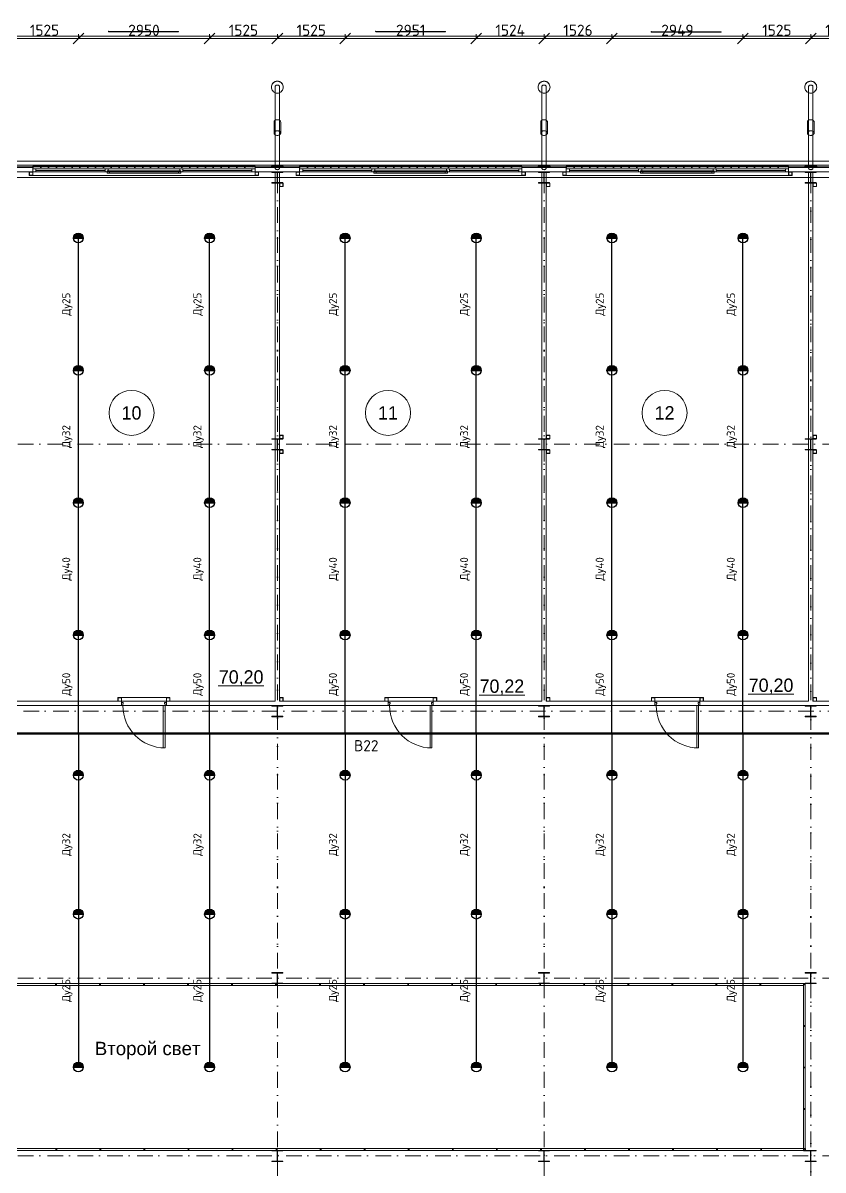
# Model space of a CAD drawing. Header units: millimetres. Extents: x 0 to 2118900, y -20000 to 84100.
# Drawn here: x 878277 to 896277, y 41684 to 67474 of the extents above; entities that cross this region are included whole.
import ezdxf
from ezdxf.enums import TextEntityAlignment as Align

# ---------------------------------------------------------------- set-up
doc = ezdxf.new("R2010")
doc.units = ezdxf.units.MM
for name, pattern in [('Dot & Dashed', [670.277762, 352.777767, -176.388884, 0, -141.111112]), ('Крупный пунктир', [634.99999, 0, -634.99999]), ('Пунктирная', [176.388884, 0, -176.388884])]:
    doc.linetypes.add(name, pattern=pattern)
for name, color, linetype, lineweight in [('АР_подоснова', 8, 'Continuous', 13), ('ПТ_В22', 6, 'Continuous', 50), ('ПТ_В22_расп', 6, 'Continuous', 30), ('ПТ_оросители', 7, 'Continuous', 25), ('ПТ_размеры', 7, 'Continuous', 13), ('ПТ_текст', 7, 'Continuous', 18)]:
    doc.layers.add(name, color=color, linetype=linetype, lineweight=lineweight)
doc.styles.add('АР_текст_1', font='arial.ttf')
doc.styles.add('ПТ', font='isocpeur.ttf')
doc.dimstyles.new('ПТ100', dxfattribs={"dimscale": 100, "dimtxt": 2.5, "dimasz": 1.2, "dimexe": 1, "dimexo": 0, "dimgap": 0.6, "dimtad": 1, "dimdec": 0, "dimtxsty": 'ПТ', "dimtsz": 1.2, "dimcen": 2.5, "dimclrd": 7, "dimclre": 7, "dimclrt": 7, "dimazin": 3, "dimtfac": 1, "dimtmove": 0, "dimatfit": 3, "dimlwd": 13, "dimlwe": 13, "dimarcsym": 0})

# ---------------------------------------------------------------- blocks, each defined once
blk = doc.blocks.new('Перекрытие_1101', base_point=(98125, 40125))
at = {"color": 0, "linetype": 'Continuous', "lineweight": -2, "flags": 128}
for points in [[(98125, 40125), (51875, 40125), (51875, 29425), (46123, 29425), (46123, 40125), (-125, 40125), (-125, -125), (46125, -125), (46125, 10575), (51875, 10575), (51875, -125), (98125, -125)], [(58125, 18125), (87875, 18125), (87875, 21875), (58125, 21875)]]:
    blk.add_lwpolyline(points, close=True, dxfattribs=at)
blk = doc.blocks.new('Стена_1111', base_point=(76000, 28125))
at = {"color": 0, "linetype": 'Continuous', "lineweight": -2}
for p, q in [((75955, 28115), (76050, 28115)), ((76050, 28115), (76050, 28125))]:
    blk.add_line(p, q, dxfattribs=at)
at = {"color": 0, "linetype": 'Continuous', "lineweight": -2, "flags": 128}
for points in [[(76050, 33875), (75950, 33875)], [(75950, 33875), (75950, 28225)], [(76050, 28225), (76050, 33875)], [(75950, 28125), (76050, 28125)]]:
    blk.add_lwpolyline(points, dxfattribs=at)
blk = doc.blocks.new('Стена_1210', base_point=(82000, 28125))
at = {"color": 0, "linetype": 'Continuous', "lineweight": -2}
for p, q in [((81955, 28115), (82050, 28115)), ((82050, 28115), (82050, 28125))]:
    blk.add_line(p, q, dxfattribs=at)
at = {"color": 0, "linetype": 'Continuous', "lineweight": -2, "flags": 128}
for points in [[(82050, 33875), (81950, 33875)], [(81950, 33875), (81950, 28225)], [(82050, 28225), (82050, 33875)], [(81950, 28125), (82050, 28125)]]:
    blk.add_lwpolyline(points, dxfattribs=at)
blk = doc.blocks.new('Стена_1310', base_point=(88000, 28125))
at = {"color": 0, "linetype": 'Continuous', "lineweight": -2}
for p, q in [((87955, 28115), (88050, 28115)), ((88050, 28115), (88050, 28125))]:
    blk.add_line(p, q, dxfattribs=at)
at = {"color": 0, "linetype": 'Continuous', "lineweight": -2, "flags": 128}
for points in [[(88050, 33875), (87950, 33875)], [(87950, 33875), (87950, 28225)], [(88050, 28225), (88050, 33875)], [(87950, 28125), (88050, 28125)]]:
    blk.add_lwpolyline(points, dxfattribs=at)
blk = doc.blocks.new('Стена_430', base_point=(76000, 34125))
at = {"color": 0, "linetype": 'Continuous', "lineweight": -2, "flags": 128}
for points in [[(76050, 39875), (75950, 39875)], [(75950, 39875), (75950, 34125)], [(76050, 34125), (76050, 39875)], [(75950, 34125), (76050, 34125)]]:
    blk.add_lwpolyline(points, dxfattribs=at)
blk = doc.blocks.new('Стена_440', base_point=(82000, 34125))
at = {"color": 0, "linetype": 'Continuous', "lineweight": -2, "flags": 128}
for points in [[(82050, 39875), (81950, 39875)], [(81950, 39875), (81950, 34125)], [(82050, 34125), (82050, 39875)], [(81950, 34125), (82050, 34125)]]:
    blk.add_lwpolyline(points, dxfattribs=at)
blk = doc.blocks.new('Стена_480', base_point=(88000, 34125))
at = {"color": 0, "linetype": 'Continuous', "lineweight": -2, "flags": 128}
for points in [[(88050, 39875), (87950, 39875)], [(87950, 39875), (87950, 34125)], [(88050, 34125), (88050, 39875)], [(87950, 34125), (88050, 34125)]]:
    blk.add_lwpolyline(points, dxfattribs=at)
blk = doc.blocks.new('Лист Профилированный 27')
at = {"color": 0, "linetype": 'Continuous', "lineweight": -2, "flags": 128}
blk.add_lwpolyline([(0, 200), (0, 0), (90395, 0), (90395, 200), (90395, 2610), (90395, 2809), (0, 2809), (0, 2610)], close=True, dxfattribs=at)
blk = doc.blocks.new('Конструктор Кровли 27')
at = {"color": 0, "linetype": 'Continuous', "lineweight": -2, "flags": 128}
for points in [[(0, 46123), (0, 0), (40000, 0), (40000, 46125), (29425, 46125), (29425, 51875), (40000, 51875), (40000, 98000), (0, 98000), (0, 51875), (10575, 51875), (10575, 46123)], [(18125, 87875), (21875, 87875), (21875, 58125), (18125, 58125)]]:
    blk.add_lwpolyline(points, close=True, dxfattribs=at)
blk = doc.blocks.new('Колонна SHS ГК 271')
at = {"color": 0, "linetype": 'Continuous', "lineweight": -2}
for p, q in [((40, 40), (-40, 40)), ((-40, 40), (-40, -40)), ((-36.4, -36.4), (-36.4, 36.4)), ((-36.4, 36.4), (36.4, 36.4)), ((36.4, 36.4), (36.4, -36.4)), ((40, -40), (40, 40)), ((-40, -40), (40, -40)), ((36.4, -36.4), (-36.4, -36.4))]:
    blk.add_line(p, q, dxfattribs=at)
blk = doc.blocks.new('Труба Квадратного Сечения ГК SHS 270')
at = {"color": 0, "linetype": 'Continuous', "lineweight": -2}
for p, q in [((505, 40), (0, 40)), ((0, 40), (0, 0)), ((0, 0), (0, -40)), ((1010, 40), (505, 40)), ((1010, 0), (1010, 40)), ((1010, -40), (1010, 0)), ((0, -40), (505, -40)), ((505, -40), (1010, -40))]:
    blk.add_line(p, q, dxfattribs=at)
blk = doc.blocks.new('Труба Квадратного Сечения ГК SHS 27_30')
at = {"color": 0, "linetype": 'Continuous', "lineweight": -2}
for p, q in [((2500, 40), (0, 40)), ((0, 40), (0, 0)), ((0, 0), (0, -40)), ((5000, 40), (2500, 40)), ((5000, 0), (5000, 40)), ((5000, -40), (5000, 0)), ((0, -40), (2500, -40)), ((2500, -40), (5000, -40))]:
    blk.add_line(p, q, dxfattribs=at)
blk = doc.blocks.new('Стена_550', base_point=(3803, 40236))
at = {"color": 0, "linetype": 'Continuous', "lineweight": -2}
blk.add_line((3803, 40237), (94198, 40237), dxfattribs=at)
at = {"color": 0, "linetype": 'Continuous', "lineweight": -2, "flags": 128}
for points in [[(94198, 40276), (3803, 40276)], [(3803, 40236), (94198, 40236)]]:
    blk.add_lwpolyline(points, dxfattribs=at)
blk = doc.blocks.new('Кладовая_10_10', base_point=(73018, 34869))
at = {"color": 0, "linetype": 'Continuous', "lineweight": -2}
blk.add_line((74671, 28571), (75700, 28571), dxfattribs=at)
for start, end in [(0, 180), (180, 0)]:
    blk.add_arc((72720, 34708), 506, start, end, dxfattribs=at)
at = {"color": 0, "lineweight": -2, "style": 'АР_текст_1'}
for tag, p in [('ROOM_NUMBER', (72720, 34706)), ('ROOM_AREA', (75186, 28770))]:
    blk.add_attdef(tag, text='', height=300, dxfattribs=at).set_placement(p, align=Align.MIDDLE_CENTER)
blk = doc.blocks.new('Кладовая_11_11', base_point=(78917, 34896))
at = {"color": 0, "linetype": 'Continuous', "lineweight": -2}
blk.add_line((80537, 28364), (81566, 28364), dxfattribs=at)
for start, end in [(0, 180), (180, 0)]:
    blk.add_arc((78490, 34708), 506, start, end, dxfattribs=at)
at = {"color": 0, "lineweight": -2, "style": 'АР_текст_1'}
for tag, p in [('ROOM_NUMBER', (78490, 34708)), ('ROOM_AREA', (81052, 28563))]:
    blk.add_attdef(tag, text='', height=300, dxfattribs=at).set_placement(p, align=Align.MIDDLE_CENTER)
blk = doc.blocks.new('Кладовая_12_12', base_point=(85007, 34843))
at = {"color": 0, "linetype": 'Continuous', "lineweight": -2}
blk.add_line((86592, 28385), (87622, 28385), dxfattribs=at)
for start, end in [(0, 180), (180, 0)]:
    blk.add_arc((84712, 34708), 506, start, end, dxfattribs=at)
at = {"color": 0, "lineweight": -2, "style": 'АР_текст_1'}
for tag, p in [('ROOM_NUMBER', (84712, 34708)), ('ROOM_AREA', (87107, 28584))]:
    blk.add_attdef(tag, text='', height=300, dxfattribs=at).set_placement(p, align=Align.MIDDLE_CENTER)
blk = doc.blocks.new('Однопольная Дверь 270')
at = {"color": 0, "linetype": 'Continuous', "lineweight": -2}
for p, q in [((435, 0), (435, 950)), ((435, 950), (475, 950)), ((475, 950), (475, 0)), ((-475, 0), (-505, 0)), ((-505, 0), (-505, -70)), ((-505, 0), (-505, -70)), ((-505, 0), (-505, -70)), ((-475, -40), (-475, 0)), ((475, 0), (435, 0)), ((505, 0), (475, 0)), ((475, 0), (475, -40)), ((505, -70), (505, 0)), ((505, 0), (505, -70)), ((505, 0), (505, -70)), ((-505, -70), (-465, -70)), ((-505, -70), (-505, -100)), ((-465, -40), (-475, -40)), ((-465, -70), (-465, -40)), ((475, -40), (465, -40)), ((465, -40), (465, -70)), ((465, -70), (505, -70)), ((505, -70), (505, -100))]:
    blk.add_line(p, q, dxfattribs=at)
blk.add_arc((475, 0), 950, 90, 180, dxfattribs=at)
blk = doc.blocks.new('Стена_870', base_point=(51875, 28225))
at = {"color": 0, "linetype": 'Continuous', "lineweight": -2}
for p, q in [((72495, 28195), (72495, 28225)), ((72495, 28125), (72495, 28195)), ((73505, 28195), (73505, 28225)), ((73505, 28125), (73505, 28195)), ((78495, 28195), (78495, 28225)), ((78495, 28125), (78495, 28195)), ((79505, 28195), (79505, 28225)), ((79505, 28125), (79505, 28195)), ((84495, 28195), (84495, 28225)), ((84495, 28125), (84495, 28195)), ((85505, 28195), (85505, 28225)), ((85505, 28125), (85505, 28195))]:
    blk.add_line(p, q, dxfattribs=at)
at = {"color": 0, "linetype": 'Continuous', "lineweight": -2, "flags": 128}
for points in [[(72495, 28225), (70050, 28225)], [(70050, 28125), (72495, 28125)], [(75950, 28225), (73505, 28225)], [(73505, 28125), (75950, 28125)], [(78495, 28225), (76050, 28225)], [(76050, 28125), (78495, 28125)], [(81950, 28225), (79505, 28225)], [(79505, 28125), (81950, 28125)], [(84495, 28225), (82050, 28225)], [(82050, 28125), (84495, 28125)], [(87950, 28225), (85505, 28225)], [(85505, 28125), (87950, 28125)], [(90495, 28225), (88050, 28225)], [(88050, 28125), (90495, 28125)]]:
    blk.add_lwpolyline(points, dxfattribs=at)
at = {"color": 0, "linetype": 'Continuous', "lineweight": -2, "xscale": -1, "zscale": 1000, "rotation": 180}
for p in [(73000, 28125), (79000, 28125), (85000, 28125)]:
    blk.add_blockref('Однопольная Дверь 270', p, dxfattribs=at)
blk = doc.blocks.new('Ограждение_18')
at = {"color": 0, "linetype": 'Continuous', "lineweight": -2}
for p, q in [((87875, 21875), (58125, 21875)), ((87875, 21875), (58125, 21875)), ((58125, 21875), (58125, 18125)), ((58125, 21875), (58125, 18125)), ((87875, 21875), (58125, 21875)), ((58125, 21875), (58125, 18125)), ((87875, 21875), (58125, 21875)), ((87875, 21875), (58125, 21875)), ((58125, 21875), (58125, 18125)), ((58125, 21875), (58125, 18125)), ((58165, 21835), (87835, 21835)), ((58165, 21835), (87835, 21835)), ((58165, 18165), (58165, 21835)), ((58165, 18165), (58165, 21835)), ((58165, 21835), (87835, 21835)), ((58165, 18165), (58165, 21835)), ((58165, 21835), (87835, 21835)), ((58165, 21835), (87835, 21835)), ((58165, 18165), (58165, 21835)), ((58165, 18165), (58165, 21835)), ((87835, 21835), (87835, 18125)), ((87835, 21835), (87835, 18125)), ((87835, 21835), (87835, 18125)), ((87835, 21835), (87835, 18125)), ((87835, 21835), (87835, 18125)), ((87875, 18125), (87875, 21875)), ((87875, 18125), (87875, 21875)), ((87875, 18125), (87875, 21875)), ((87875, 18125), (87875, 21875)), ((87875, 18125), (87875, 21875)), ((58125, 18125), (87875, 18125)), ((58125, 18125), (87875, 18125)), ((58125, 18125), (87875, 18125)), ((58125, 18125), (87875, 18125)), ((58125, 18125), (87875, 18125)), ((87875, 18165), (58165, 18165)), ((87875, 18165), (58165, 18165)), ((87875, 18165), (58165, 18165)), ((87875, 18165), (58165, 18165)), ((87875, 18165), (58165, 18165)), ((87835, 18125), (87875, 18125)), ((87835, 18125), (87875, 18125)), ((87835, 18125), (87875, 18125)), ((87835, 18125), (87875, 18125)), ((87835, 18125), (87875, 18125)), ((87875, 18125), (87875, 18165)), ((87875, 18125), (87875, 18165)), ((87875, 18125), (87875, 18165)), ((87875, 18125), (87875, 18165)), ((87875, 18125), (87875, 18165))]:
    blk.add_line(p, q, dxfattribs=at)
at = {"color": 0, "linetype": 'Continuous', "lineweight": -2, "flags": 128}
for points in [[(58145, 21875), (58143, 21875), (58142, 21874), (58140, 21872), (58139, 21870), (58137, 21868), (58136, 21865), (58136, 21862), (58135, 21858), (58135, 21855), (58135, 21852), (58136, 21848), (58136, 21845), (58137, 21842), (58139, 21840), (58140, 21838), (58142, 21836), (58143, 21835), (58145, 21835), (58147, 21835), (58148, 21836), (58150, 21838), (58151, 21840), (58153, 21842), (58154, 21845), (58154, 21848), (58155, 21852), (58155, 21855), (58155, 21858), (58154, 21862), (58154, 21865), (58153, 21868), (58151, 21870), (58150, 21872), (58148, 21874), (58147, 21875)], [(59145, 21835), (59145, 21875), (59125, 21875), (59125, 21835)], [(60136, 21835), (60136, 21875), (60116, 21875), (60116, 21835)], [(61126, 21835), (61126, 21875), (61106, 21875), (61106, 21835)], [(62116, 21835), (62116, 21875), (62096, 21875), (62096, 21835)], [(63107, 21835), (63107, 21875), (63087, 21875), (63087, 21835)], [(64097, 21835), (64097, 21875), (64077, 21875), (64077, 21835)], [(65087, 21835), (65087, 21875), (65067, 21875), (65067, 21835)], [(66078, 21835), (66078, 21875), (66058, 21875), (66058, 21835)], [(67068, 21835), (67068, 21875), (67048, 21875), (67048, 21835)], [(68058, 21835), (68058, 21875), (68038, 21875), (68038, 21835)], [(69049, 21835), (69049, 21875), (69029, 21875), (69029, 21835)], [(70039, 21835), (70039, 21875), (70019, 21875), (70019, 21835)], [(71029, 21835), (71029, 21875), (71009, 21875), (71009, 21835)], [(72020, 21835), (72020, 21875), (72000, 21875), (72000, 21835)], [(73010, 21835), (73010, 21875), (72990, 21875), (72990, 21835)], [(74000, 21835), (74000, 21875), (73980, 21875), (73980, 21835)], [(74991, 21835), (74991, 21875), (74971, 21875), (74971, 21835)], [(75981, 21835), (75981, 21875), (75961, 21875), (75961, 21835)], [(76971, 21835), (76971, 21875), (76951, 21875), (76951, 21835)], [(77962, 21835), (77962, 21875), (77942, 21875), (77942, 21835)], [(78952, 21835), (78952, 21875), (78932, 21875), (78932, 21835)], [(79942, 21835), (79942, 21875), (79922, 21875), (79922, 21835)], [(80933, 21835), (80933, 21875), (80913, 21875), (80913, 21835)], [(81923, 21835), (81923, 21875), (81903, 21875), (81903, 21835)], [(82913, 21835), (82913, 21875), (82893, 21875), (82893, 21835)], [(83904, 21835), (83904, 21875), (83884, 21875), (83884, 21835)], [(84894, 21835), (84894, 21875), (84874, 21875), (84874, 21835)], [(85884, 21835), (85884, 21875), (85864, 21875), (85864, 21835)], [(86875, 21835), (86875, 21875), (86855, 21875), (86855, 21835)], [(87875, 21855), (87875, 21857), (87874, 21858), (87872, 21860), (87870, 21861), (87868, 21863), (87865, 21864), (87862, 21864), (87858, 21865), (87855, 21865), (87852, 21865), (87848, 21864), (87845, 21864), (87842, 21863), (87840, 21861), (87838, 21860), (87836, 21858), (87835, 21857), (87835, 21855), (87835, 21853), (87836, 21852), (87838, 21850), (87840, 21849), (87842, 21847), (87845, 21846), (87848, 21846), (87852, 21845), (87855, 21845), (87858, 21845), (87862, 21846), (87865, 21846), (87868, 21847), (87870, 21849), (87872, 21850), (87874, 21852), (87875, 21853)], [(58165, 20938), (58125, 20938), (58125, 20918), (58165, 20918)], [(87835, 20913), (87875, 20913), (87875, 20933), (87835, 20933)], [(58165, 20010), (58125, 20010), (58125, 19990), (58165, 19990)], [(87835, 19980), (87875, 19980), (87875, 20000), (87835, 20000)], [(58165, 19083), (58125, 19083), (58125, 19063), (58165, 19063)], [(87835, 19048), (87875, 19048), (87875, 19068), (87835, 19068)], [(58125, 18145), (58125, 18143), (58126, 18142), (58128, 18140), (58130, 18139), (58132, 18137), (58135, 18136), (58138, 18136), (58142, 18135), (58145, 18135), (58149, 18135), (58152, 18136), (58155, 18136), (58158, 18137), (58160, 18139), (58162, 18140), (58164, 18142), (58165, 18143), (58165, 18145), (58165, 18147), (58164, 18148), (58162, 18150), (58160, 18151), (58158, 18153), (58155, 18154), (58152, 18154), (58149, 18155), (58145, 18155), (58142, 18155), (58138, 18154), (58135, 18154), (58132, 18153), (58130, 18151), (58128, 18150), (58126, 18148), (58125, 18147)], [(59126, 18165), (59126, 18125), (59146, 18125), (59146, 18165)], [(60117, 18165), (60117, 18125), (60137, 18125), (60137, 18165)], [(61108, 18165), (61108, 18125), (61128, 18125), (61128, 18165)], [(62099, 18165), (62099, 18125), (62119, 18125), (62119, 18165)], [(63090, 18165), (63090, 18125), (63110, 18125), (63110, 18165)], [(64081, 18165), (64081, 18125), (64101, 18125), (64101, 18165)], [(65072, 18165), (65072, 18125), (65092, 18125), (65092, 18165)], [(66063, 18165), (66063, 18125), (66083, 18125), (66083, 18165)], [(67054, 18165), (67054, 18125), (67074, 18125), (67074, 18165)], [(68045, 18165), (68045, 18125), (68065, 18125), (68065, 18165)], [(69036, 18165), (69036, 18125), (69056, 18125), (69056, 18165)], [(70027, 18165), (70027, 18125), (70047, 18125), (70047, 18165)], [(71018, 18165), (71018, 18125), (71038, 18125), (71038, 18165)], [(72009, 18165), (72009, 18125), (72029, 18125), (72029, 18165)], [(73000, 18165), (73000, 18125), (73020, 18125), (73020, 18165)], [(73991, 18165), (73991, 18125), (74011, 18125), (74011, 18165)], [(74982, 18165), (74982, 18125), (75002, 18125), (75002, 18165)], [(75973, 18165), (75973, 18125), (75993, 18125), (75993, 18165)], [(76964, 18165), (76964, 18125), (76984, 18125), (76984, 18165)], [(77955, 18165), (77955, 18125), (77975, 18125), (77975, 18165)], [(78946, 18165), (78946, 18125), (78966, 18125), (78966, 18165)], [(79937, 18165), (79937, 18125), (79957, 18125), (79957, 18165)], [(80928, 18165), (80928, 18125), (80948, 18125), (80948, 18165)], [(81919, 18165), (81919, 18125), (81939, 18125), (81939, 18165)], [(82910, 18165), (82910, 18125), (82930, 18125), (82930, 18165)], [(83901, 18165), (83901, 18125), (83921, 18125), (83921, 18165)], [(84892, 18165), (84892, 18125), (84912, 18125), (84912, 18165)], [(85883, 18165), (85883, 18125), (85903, 18125), (85903, 18165)], [(86874, 18165), (86874, 18125), (86894, 18125), (86894, 18165)], [(87875, 18125), (87875, 18127), (87874, 18128), (87872, 18130), (87870, 18131), (87868, 18133), (87865, 18134), (87862, 18134), (87858, 18135), (87855, 18135), (87852, 18135), (87848, 18134), (87845, 18134), (87842, 18133), (87840, 18131), (87838, 18130), (87836, 18128), (87835, 18127), (87835, 18125), (87835, 18123), (87836, 18122), (87838, 18120), (87840, 18119), (87842, 18117), (87845, 18116), (87848, 18116), (87852, 18115), (87855, 18115), (87858, 18115), (87862, 18116), (87865, 18116), (87868, 18117), (87870, 18119), (87872, 18120), (87874, 18122), (87875, 18123)], [(87875, 18125), (87877, 18125), (87878, 18126), (87880, 18128), (87881, 18130), (87883, 18132), (87884, 18135), (87884, 18138), (87885, 18142), (87885, 18145), (87885, 18149), (87884, 18152), (87884, 18155), (87883, 18158), (87881, 18160), (87880, 18162), (87878, 18164), (87877, 18165), (87875, 18165), (87873, 18165), (87872, 18164), (87870, 18162), (87869, 18160), (87867, 18158), (87866, 18155), (87866, 18152), (87865, 18149), (87865, 18145), (87865, 18142), (87866, 18138), (87866, 18135), (87867, 18132), (87869, 18130), (87870, 18128), (87872, 18126), (87873, 18125)]]:
    blk.add_lwpolyline(points, close=True, dxfattribs=at)
blk = doc.blocks.new('Колонна Универсальная 270')
at = {"color": 0, "linetype": 'Continuous', "lineweight": -2}
for p, q in [((125, 125), (-125, 125)), ((-125, 125), (-125, 113)), ((-125, 113), (-4, 113)), ((-4, 113), (-4, -113)), ((4, -113), (4, 113)), ((4, 113), (125, 113)), ((125, 113), (125, 125)), ((-4, -113), (-125, -113)), ((-125, -113), (-125, -125)), ((-125, -125), (125, -125)), ((125, -113), (4, -113)), ((125, -125), (125, -113))]:
    blk.add_line(p, q, dxfattribs=at)
blk = doc.blocks.new('3D текст 27_8')
at = {"color": 0, "linetype": 'Continuous', "lineweight": -2}
for q in [(0, 0), (1569.67, -10)]:
    blk.add_line((1569.67, 0), q, dxfattribs=at)
at = {"color": 0, "linetype": 'Continuous', "lineweight": -2, "flags": 128}
blk.add_lwpolyline([(0, 0), (0, -10), (1569.67, -10), (1569.67, 0)], close=True, dxfattribs=at)
at = {"color": 0, "linetype": 'Continuous', "lineweight": -2}
blk.add_point((1569.67, 0), dxfattribs=at)
blk = doc.blocks.new('3D текст 27_9')
at = {"color": 0, "linetype": 'Continuous', "lineweight": -2}
for q in [(0, 0), (1571.99, -10)]:
    blk.add_line((1571.99, 0), q, dxfattribs=at)
at = {"color": 0, "linetype": 'Continuous', "lineweight": -2, "flags": 128}
blk.add_lwpolyline([(0, 0), (0, -10), (1571.99, -10), (1571.99, 0)], close=True, dxfattribs=at)
at = {"color": 0, "linetype": 'Continuous', "lineweight": -2}
blk.add_point((1571.99, 0), dxfattribs=at)
blk = doc.blocks.new('Цилиндр 27')
at = {"color": 0, "linetype": 'Continuous', "lineweight": -2}
for p, q in [((-33, 17), (-35, 9)), ((-35, 9), (-35, 0)), ((-35, 0), (-35, -9)), ((-31, 25), (-33, 17)), ((-27, 32), (-31, 25)), ((-23, 38), (-27, 32)), ((-18, 43), (-23, 38)), ((-12, 47), (-18, 43)), ((-6, 49), (-12, 47)), ((0, 50), (-6, 49)), ((0, 50), (1831, 50)), ((1798, 17), (1796, 9)), ((1796, 9), (1796, 0)), ((1796, 0), (1796, -9)), ((1801, 25), (1798, 17)), ((1804, 32), (1801, 25)), ((1809, 38), (1804, 32)), ((1814, 43), (1809, 38)), ((1819, 47), (1814, 43)), ((1825, 49), (1819, 47)), ((1831, 50), (1825, 49)), ((1837, 49), (1831, 50)), ((1843, 47), (1837, 49)), ((1849, 43), (1843, 47)), ((1854, 38), (1849, 43)), ((1858, 32), (1854, 38)), ((1862, 25), (1858, 32)), ((1865, 17), (1862, 25)), ((1866, 9), (1865, 17)), ((1867, 0), (1866, 9)), ((1866, -9), (1867, 0)), ((-35, -9), (-33, -17)), ((-33, -17), (-31, -25)), ((-31, -25), (-27, -32)), ((-27, -32), (-23, -38)), ((-23, -38), (-18, -43)), ((-18, -43), (-12, -47)), ((-12, -47), (-6, -49)), ((-6, -49), (0, -50)), ((0, -50), (1831, -50)), ((1796, -9), (1798, -17)), ((1798, -17), (1801, -25)), ((1801, -25), (1804, -32)), ((1804, -32), (1809, -38)), ((1809, -38), (1814, -43)), ((1814, -43), (1819, -47)), ((1819, -47), (1825, -49)), ((1825, -49), (1831, -50)), ((1831, -50), (1837, -49)), ((1837, -49), (1843, -47)), ((1843, -47), (1849, -43)), ((1849, -43), (1854, -38)), ((1854, -38), (1858, -32)), ((1858, -32), (1862, -25)), ((1862, -25), (1865, -17)), ((1865, -17), (1866, -9))]:
    blk.add_line(p, q, dxfattribs=at)
blk = doc.blocks.new('Цилиндр 27_2')
at = {"color": 0, "linetype": 'Continuous', "lineweight": -2}
for p, q in [((-132, 23), (-134, 0)), ((-126, 46), (-132, 23)), ((-128, 23), (-130, 0)), ((-122, 46), (-128, 23)), ((-116, 67), (-126, 46)), ((-112, 67), (-122, 46)), ((-102, 86), (-116, 67)), ((-99, 86), (-112, 67)), ((-86, 102), (-102, 86)), ((-82, 102), (-99, 86)), ((-67, 116), (-86, 102)), ((-63, 116), (-82, 102)), ((-46, 126), (-67, 116)), ((-42, 126), (-63, 116)), ((-23, 132), (-46, 126)), ((-20, 132), (-42, 126)), ((0, 134), (-23, 132)), ((3, 134), (-20, 132)), ((0, 134), (3, 134)), ((27, 132), (3, 134)), ((49, 126), (27, 132)), ((70, 116), (49, 126)), ((89, 102), (70, 116)), ((106, 86), (89, 102)), ((119, 67), (106, 86)), ((129, 46), (119, 67)), ((135, 23), (129, 46)), ((137, 0), (135, 23)), ((135, -23), (137, 0)), ((-134, 0), (-132, -23)), ((-132, -23), (-126, -46)), ((-130, 0), (-128, -23)), ((-128, -23), (-122, -46)), ((-126, -46), (-116, -67)), ((-122, -46), (-112, -67)), ((-116, -67), (-102, -86)), ((-112, -67), (-99, -86)), ((-102, -86), (-86, -102)), ((-99, -86), (-82, -102)), ((-86, -102), (-67, -116)), ((-82, -102), (-63, -116)), ((-67, -116), (-46, -126)), ((-63, -116), (-42, -126)), ((-46, -126), (-23, -132)), ((-42, -126), (-20, -132)), ((-23, -132), (0, -134)), ((-20, -132), (3, -134)), ((0, -134), (3, -134)), ((3, -134), (27, -132)), ((27, -132), (49, -126)), ((49, -126), (70, -116)), ((70, -116), (89, -102)), ((89, -102), (106, -86)), ((106, -86), (119, -67)), ((119, -67), (129, -46)), ((129, -46), (135, -23))]:
    blk.add_line(p, q, dxfattribs=at)
blk = doc.blocks.new('Цилиндр 27_3')
at = {"color": 0, "linetype": 'Continuous', "lineweight": -2}
for p, q in [((0, 134), (0, 132)), ((0, 134), (30, 134)), ((0, 132), (0, 126)), ((0, 126), (0, 116)), ((0, 116), (0, 102)), ((0, 102), (0, 86)), ((0, 86), (0, 67)), ((0, 67), (0, 46)), ((0, 46), (0, 23)), ((0, 23), (0, 0)), ((0, 0), (0, -23)), ((30, 134), (30, 132)), ((30, 132), (30, 126)), ((30, 126), (30, 116)), ((30, 116), (30, 102)), ((30, 102), (30, 86)), ((30, 86), (30, 67)), ((30, 67), (30, 46)), ((30, 46), (30, 23)), ((30, 23), (30, 0)), ((30, 0), (30, -23)), ((0, -23), (0, -46)), ((0, -46), (0, -67)), ((0, -67), (0, -86)), ((0, -86), (0, -102)), ((0, -102), (0, -116)), ((0, -116), (0, -126)), ((0, -126), (0, -132)), ((0, -132), (0, -134)), ((0, -134), (30, -134)), ((30, -23), (30, -46)), ((30, -46), (30, -67)), ((30, -67), (30, -86)), ((30, -86), (30, -102)), ((30, -102), (30, -116)), ((30, -116), (30, -126)), ((30, -126), (30, -132)), ((30, -132), (30, -134))]:
    blk.add_line(p, q, dxfattribs=at)
blk = doc.blocks.new('Цилиндр 27_4')
at = {"color": 0, "linetype": 'Continuous', "lineweight": -2}
for p, q in [((-52, 13), (-53, 0)), ((-53, 0), (-52, -13)), ((-50, 26), (-52, 13)), ((-46, 37), (-50, 26)), ((-41, 48), (-46, 37)), ((-34, 57), (-41, 48)), ((-27, 65), (-34, 57)), ((-18, 70), (-27, 65)), ((-9, 74), (-18, 70)), ((0, 75), (-9, 74)), ((0, 75), (248, 75)), ((196, 13), (195, 0)), ((195, 0), (196, -13)), ((198, 26), (196, 13)), ((202, 37), (198, 26)), ((208, 48), (202, 37)), ((214, 57), (208, 48)), ((222, 65), (214, 57)), ((230, 70), (222, 65)), ((239, 74), (230, 70)), ((248, 75), (239, 74)), ((257, 74), (248, 75)), ((266, 70), (257, 74)), ((275, 65), (266, 70)), ((282, 57), (275, 65)), ((289, 48), (282, 57)), ((294, 37), (289, 48)), ((298, 26), (294, 37)), ((300, 13), (298, 26)), ((301, 0), (300, 13)), ((300, -13), (301, 0)), ((-52, -13), (-50, -26)), ((-50, -26), (-46, -37)), ((-46, -37), (-41, -48)), ((-41, -48), (-34, -57)), ((-34, -57), (-27, -65)), ((-27, -65), (-18, -70)), ((-18, -70), (-9, -74)), ((-9, -74), (0, -75)), ((0, -75), (248, -75)), ((196, -13), (198, -26)), ((198, -26), (202, -37)), ((202, -37), (208, -48)), ((208, -48), (214, -57)), ((214, -57), (222, -65)), ((222, -65), (230, -70)), ((230, -70), (239, -74)), ((239, -74), (248, -75)), ((248, -75), (257, -74)), ((257, -74), (266, -70)), ((266, -70), (275, -65)), ((275, -65), (282, -57)), ((282, -57), (289, -48)), ((289, -48), (294, -37)), ((294, -37), (298, -26)), ((298, -26), (300, -13))]:
    blk.add_line(p, q, dxfattribs=at)
blk = doc.blocks.new('Двутавp К 26020-83 27_40')
at = {"color": 0, "linetype": 'Крупный пунктир', "lineweight": -2}
blk.add_line((0, 0), (39750, 0), dxfattribs=at)
blk = doc.blocks.new('Двутавp К 26020-83 27_30')
at = {"color": 0, "linetype": 'Крупный пунктир', "lineweight": -2}
blk.add_line((0, 0), (17860, 0), dxfattribs=at)
blk = doc.blocks.new('Двутавp К 26020-83 27_20')
at = {"color": 0, "linetype": 'Крупный пунктир', "lineweight": -2}
blk.add_line((0, 0), (17750, 0), dxfattribs=at)
blk = doc.blocks.new('Горизонтальное Многостворчатое Окно 27')
at = {"color": 0, "linetype": 'Continuous', "lineweight": -2}
for p, q in [((-2500, 0), (2500, 0)), ((-2500, 0), (-2430, 0)), ((-2500, -70), (-2500, 0)), ((-2500, -70), (-2500, 0)), ((-2430, 0), (-2430, -70)), ((-2430, 0), (-873, 0)), ((-873, -70), (-873, 0)), ((-873, 0), (-838, 0)), ((-838, 0), (-828, 0)), ((-828, 25), (-778, 25)), ((-828, -25), (-828, 25)), ((-828, 0), (-828, -25)), ((-778, 25), (778, 25)), ((-778, 25), (-778, -25)), ((-778, 25), (778, 25)), ((-778, 0), (778, 0)), ((778, -25), (778, 25)), ((778, 25), (828, 25)), ((828, 25), (828, -25)), ((828, -25), (828, 0)), ((828, 0), (838, 0)), ((838, 0), (873, 0)), ((873, 0), (873, -70)), ((873, 0), (2430, 0)), ((2430, -70), (2430, 0)), ((2430, 0), (2500, 0)), ((2500, -70), (2500, 0)), ((2500, -70), (2500, 0)), ((-2430, -70), (-2500, -70)), ((-2500, -100), (-2500, -70)), ((-2500, -100), (-2500, -130)), ((-2500, -130), (2500, -130)), ((-2430, -35), (-873, -35)), ((-873, -70), (-2430, -70)), ((-838, -70), (-873, -70)), ((-803, -70), (-838, -70)), ((-828, -25), (-803, -25)), ((-778, -25), (-828, -25)), ((-803, -25), (-803, -70)), ((803, -70), (-803, -70)), ((778, -25), (-778, -25)), ((828, -25), (778, -25)), ((803, -70), (803, -25)), ((803, -25), (828, -25)), ((838, -70), (803, -70)), ((873, -70), (838, -70)), ((873, -35), (2430, -35)), ((2430, -70), (873, -70)), ((2500, -70), (2430, -70)), ((2500, -100), (2500, -70)), ((2500, -130), (2500, -100))]:
    blk.add_line(p, q, dxfattribs=at)
at = {"color": 0, "linetype": 'Пунктирная', "lineweight": -2}
blk.add_line((-2500, -100), (2500, -100), dxfattribs=at)
blk = doc.blocks.new('Стена_1020', base_point=(-125, 40125))
at = {"color": 0, "linetype": 'Continuous', "lineweight": -2}
for p, q in [((70500, 40225), (70500, 40195)), ((70500, 40195), (70500, 40125)), ((75500, 40225), (75500, 40195)), ((75500, 40195), (75500, 40125)), ((76500, 40225), (76500, 40195)), ((76500, 40195), (76500, 40125)), ((81500, 40225), (81500, 40195)), ((81500, 40195), (81500, 40125)), ((82500, 40225), (82500, 40195)), ((82500, 40195), (82500, 40125)), ((87500, 40225), (87500, 40195)), ((87500, 40195), (87500, 40125))]:
    blk.add_line(p, q, dxfattribs=at)
at = {"color": 0, "linetype": 'Continuous', "lineweight": -2, "flags": 128}
for points in [[(70500, 40225), (69500, 40225)], [(69500, 40125), (70500, 40125)], [(76500, 40225), (75500, 40225)], [(75500, 40125), (76500, 40125)], [(82500, 40225), (81500, 40225)], [(81500, 40125), (82500, 40125)], [(88500, 40225), (87500, 40225)], [(87500, 40125), (88500, 40125)]]:
    blk.add_lwpolyline(points, dxfattribs=at)
at = {"color": 0, "linetype": 'Continuous', "lineweight": -2, "xscale": -1, "zscale": 1000, "rotation": 180}
for p in [(73000, 40125), (79000, 40125), (85000, 40125)]:
    blk.add_blockref('Горизонтальное Многостворчатое Окно 27', p, dxfattribs=at)
blk = doc.blocks.new('Крыша_1', base_point=(0, 0))
at = {"color": 0, "linetype": 'Continuous', "lineweight": -2, "flags": 128}
for points in [[(51875, 40000), (98000, 40000)], [(87875, 21875), (58125, 21875)], [(87875, 18125), (87875, 21875)], [(58125, 18125), (87875, 18125)]]:
    blk.add_lwpolyline(points, dxfattribs=at)
blk = doc.blocks.new('Стандартный Маркер Сетки_41')
at = {"color": 0, "linetype": 'Dot & Dashed', "lineweight": -2}
for q in [(55187, 0), (0, 0)]:
    blk.add_line((0, 0), q, dxfattribs=at)
at = {"color": 0, "lineweight": -2, "style": 'АР_текст_1'}
blk.add_attdef('AC_MarkerText_1', text='', height=300, rotation=90, dxfattribs=at).set_placement((55368, -69), align=Align.TOP_CENTER)
blk = doc.blocks.new('AR_F2')
at = {"layer": 'АР_подоснова', "linetype": 'Dot & Dashed'}
for p, q in [((98125, 40000), (-4800, 40000)), ((98000, 34000), (-4800, 34000)), ((98125, 28000), (-4800, 28000)), ((98000, 22000), (-4800, 22000)), ((98000, 18000), (-4800, 18000))]:
    blk.add_line(p, q, dxfattribs=at)
at = {"layer": 'АР_подоснова', "linetype": 'Continuous', "flags": 128}
for points in [[(75950, 28225), (75950, 40125), (70051, 40125), (70051, 28225)], [(81951, 40125), (76050, 40125), (76050, 28225), (81951, 28225)], [(87950, 28225), (87950, 40125), (82051, 40125), (82051, 28225)], [(88050, 40125), (88050, 28225), (98125, 28225), (98125, 40125)], [(93775, 11875), (93775, 28125), (51875, 28125), (51875, 11875)], [(58125, 18125), (58125, 21875), (87875, 21875), (87875, 18125)]]:
    blk.add_lwpolyline(points, close=True, dxfattribs=at)
at = {"layer": 'АР_подоснова', "linetype": 'Continuous', "zscale": 1000}
for name, p, rotation in [('Лист Профилированный 27', (94198, 43175), 180), ('Конструктор Кровли 27', (0, 40000), 270), ('Труба Квадратного Сечения ГК SHS 27_30', (75500, 40085), 180), ('Труба Квадратного Сечения ГК SHS 27_30', (75500, 40085), 180), ('Стандартный Маркер Сетки_41', (76000, 40000), 270), ('Труба Квадратного Сечения ГК SHS 27_30', (81500, 40085), 180), ('Труба Квадратного Сечения ГК SHS 27_30', (81500, 40085), 180), ('Стандартный Маркер Сетки_41', (82000, 40000), 270), ('Труба Квадратного Сечения ГК SHS 27_30', (87500, 40085), 180), ('Труба Квадратного Сечения ГК SHS 27_30', (87500, 40085), 180), ('Стандартный Маркер Сетки_41', (88000, 40000), 270), ('Двутавp К 26020-83 27_20', (76000, 22125), 90), ('Колонна SHS ГК 271', (76090, 39835), 180), ('Двутавp К 26020-83 27_20', (82000, 22125), 90), ('Колонна SHS ГК 271', (82090, 39835), 180), ('Двутавp К 26020-83 27_40', (88000, 39875), 270), ('Колонна SHS ГК 271', (88090, 39835), 180), ('Колонна Универсальная 270', (76000, 18000), 180), ('Колонна Универсальная 270', (82000, 18000), 180), ('Колонна Универсальная 270', (88000, 18000), 180), ('Двутавp К 26020-83 27_20', (82000, 125), 90)]:
    blk.add_blockref(name, p, dxfattribs=dict(at, rotation=rotation))
at = {"layer": 'АР_подоснова', "linetype": 'Continuous', "xscale": -1, "zscale": 1000}
for name, p in [('3D текст 27_9', (73776, 43285)), ('3D текст 27_8', (79785, 43285)), ('3D текст 27_8', (85982, 43275)), ('Колонна Универсальная 270', (76000, 40000)), ('Колонна Универсальная 270', (82000, 40000)), ('Колонна Универсальная 270', (88000, 40000)), ('Колонна Универсальная 270', (76000, 34000)), ('Колонна SHS ГК 271', (76090, 34165)), ('Колонна Универсальная 270', (82001, 34000)), ('Колонна SHS ГК 271', (82090, 34165)), ('Колонна Универсальная 270', (88000, 34000)), ('Колонна SHS ГК 271', (88090, 34165)), ('Колонна SHS ГК 271', (76090, 33835)), ('Колонна SHS ГК 271', (82090, 33835)), ('Колонна SHS ГК 271', (88090, 33835)), ('Колонна Универсальная 270', (76000, 28000)), ('Колонна SHS ГК 271', (76090, 28265)), ('Колонна Универсальная 270', (82000, 28000)), ('Колонна SHS ГК 271', (82090, 28265)), ('Колонна Универсальная 270', (88000, 28000)), ('Колонна SHS ГК 271', (88090, 28265)), ('Колонна Универсальная 270', (76000, 22000)), ('Колонна Универсальная 270', (82001, 22000)), ('Колонна Универсальная 270', (88000, 22000))]:
    blk.add_blockref(name, p, dxfattribs=at)
for name, p, rotation in [('Цилиндр 27_2', (76000, 42033), 90), ('Цилиндр 27', (76000, 42042), 90), ('Цилиндр 27_2', (82000, 42033), 90), ('Цилиндр 27', (82000, 42042), 90), ('Цилиндр 27_2', (88000, 42033), 90), ('Цилиндр 27', (88000, 42042), 90), ('Цилиндр 27_4', (76000, 41246), 90), ('Цилиндр 27_4', (82000, 41246), 90), ('Цилиндр 27_4', (88000, 41246), 90), ('Цилиндр 27_3', (76000, 40255), 90), ('Цилиндр 27_3', (82000, 40255), 90), ('Цилиндр 27_3', (88000, 40255), 90), ('Колонна SHS ГК 271', (70460, 40085), 180), ('Колонна SHS ГК 271', (75540, 40085), 180), ('Колонна SHS ГК 271', (76460, 40085), 180), ('Колонна SHS ГК 271', (81540, 40085), 180), ('Колонна SHS ГК 271', (82460, 40085), 180), ('Колонна SHS ГК 271', (87540, 40085), 180), ('Колонна SHS ГК 271', (72455, 28265), 180), ('Труба Квадратного Сечения ГК SHS 270', (72495, 28265), 180), ('Колонна SHS ГК 271', (73545, 28265), 180), ('Колонна SHS ГК 271', (78455, 28265), 180), ('Труба Квадратного Сечения ГК SHS 270', (78495, 28265), 180), ('Колонна SHS ГК 271', (79545, 28265), 180), ('Колонна SHS ГК 271', (84455, 28265), 180), ('Труба Квадратного Сечения ГК SHS 270', (84495, 28265), 180), ('Колонна SHS ГК 271', (85545, 28265), 180), ('Двутавp К 26020-83 27_30', (76000, 17875), 90)]:
    blk.add_blockref(name, p, dxfattribs=dict(at, rotation=rotation))
at = {"layer": 'АР_подоснова'}
for name, p in [('Стена_1020', (-125, 40125)), ('Стена_550', (3803, 40236)), ('Стена_430', (76000, 34125)), ('Стена_440', (82000, 34125)), ('Стена_480', (88000, 34125)), ('Стена_1111', (76000, 28125)), ('Стена_1210', (82000, 28125)), ('Стена_1310', (88000, 28125)), ('Стена_870', (51875, 28225))]:
    blk.add_blockref(name, p, dxfattribs=at)
at = {"layer": 'АР_подоснова', "linetype": 'Continuous'}
for name, p in [('Перекрытие_1101', (98125, 40125)), ('Крыша_1', (0, 0)), ('Ограждение_18', (0, 0))]:
    blk.add_blockref(name, p, dxfattribs=at)
ref = blk.add_blockref('Кладовая_10_10', (73018, 34869), dxfattribs=at)
ref.add_attrib('ROOM_NUMBER', '10', dxfattribs={"layer": '0', "color": 0, "lineweight": 9, "height": 300}).set_placement((72720, 34706), align=Align.MIDDLE_CENTER)
ref.add_attrib('ROOM_AREA', '70,20', dxfattribs={"layer": '0', "color": 0, "lineweight": 9, "height": 300}).set_placement((75186, 28770), align=Align.MIDDLE_CENTER)
ref = blk.add_blockref('Кладовая_11_11', (78917, 34896), dxfattribs=at)
ref.add_attrib('ROOM_NUMBER', '11', dxfattribs={"layer": '0', "color": 0, "lineweight": 9, "height": 300}).set_placement((78490, 34708), align=Align.MIDDLE_CENTER)
ref.add_attrib('ROOM_AREA', '70,22', dxfattribs={"layer": '0', "color": 0, "lineweight": 9, "height": 300}).set_placement((81052, 28563), align=Align.MIDDLE_CENTER)
ref = blk.add_blockref('Кладовая_12_12', (85007, 34843), dxfattribs=at)
ref.add_attrib('ROOM_NUMBER', '12', dxfattribs={"layer": '0', "color": 0, "lineweight": 9, "height": 300}).set_placement((84712, 34708), align=Align.MIDDLE_CENTER)
ref.add_attrib('ROOM_AREA', '70,20', dxfattribs={"layer": '0', "color": 0, "lineweight": 9, "height": 300}).set_placement((87107, 28584), align=Align.MIDDLE_CENTER)
at = {"layer": 'АР_подоснова', "linetype": 'Continuous', "insert": (73083, 20567), "char_height": 300, "attachment_point": 2, "style": 'АР_текст_1'}
blk.add_mtext('\\A1;{\\pqc;\\fArial|b0|i0|c204|p0;\\W1.000000;Второй свет}', dxfattribs=at)
blk = doc.blocks.new('SPR_UP')
for p, q in [((-1.1, 0), (1.1, 0)), ((-1.08, 0.18), (1.08, 0.18)), ((-1.04, 0.37), (1.04, 0.37)), ((-0.95, 0.55), (0.95, 0.55)), ((-0.82, 0.73), (0.82, 0.73)), ((-0.61, 0.92), (0.61, 0.92))]:
    blk.add_line(p, q)
blk.add_circle((0, 0), 1.1)

msp = doc.modelspace()

# ---------------------------------------------------------------- linework, layer by layer
at = {"layer": 'ПТ_В22'}
for p, q in [((876475, 51500), (879525, 51500)), ((879525, 51500), (882475, 51500)), ((882475, 51500), (885525, 51500)), ((885525, 51500), (888476, 51500)), ((888476, 51500), (891526, 51500)), ((891526, 51500), (894475, 51500)), ((894475, 51500), (897309, 51500))]:
    msp.add_line(p, q, dxfattribs=at)
at = {"layer": 'ПТ_В22_расп'}
for p, q in [((879525, 59662), (879525, 62638)), ((882475, 59662), (882475, 62638)), ((885525, 59662), (885525, 62638)), ((888476, 59662), (888476, 62638)), ((891526, 59662), (891526, 62638)), ((894475, 59662), (894475, 62638)), ((879525, 56688), (879525, 59662)), ((882475, 56688), (882475, 59662)), ((885525, 56688), (885525, 59662)), ((888476, 56688), (888476, 59662)), ((891526, 56688), (891526, 59662)), ((894475, 56688), (894475, 59662)), ((879525, 53712), (879525, 56688)), ((882475, 53712), (882475, 56688)), ((885525, 53712), (885525, 56688)), ((888476, 53712), (888476, 56688)), ((891526, 53712), (891526, 56688)), ((894475, 53712), (894475, 56688)), ((879525, 51500), (879525, 53712)), ((882475, 51500), (882475, 53712)), ((885525, 51500), (885525, 53712)), ((888476, 51500), (888476, 53712)), ((891526, 51500), (891526, 53712)), ((894475, 51500), (894475, 53712)), ((879525, 51500), (879525, 50562)), ((882475, 51500), (882475, 50562)), ((885525, 51500), (885525, 50562)), ((888476, 51500), (888476, 50562)), ((891526, 51500), (891526, 50562)), ((894475, 51500), (894475, 50562)), ((879525, 50562), (879525, 47438)), ((882475, 50562), (882475, 47438)), ((885525, 50562), (885525, 47438)), ((888476, 50562), (888476, 47438)), ((891526, 50562), (891526, 47438)), ((894475, 50562), (894475, 47438)), ((879525, 47438), (879525, 44000)), ((882475, 47438), (882475, 44000)), ((885525, 47438), (885525, 44000)), ((888476, 47438), (888476, 44000)), ((891526, 47438), (891526, 44000)), ((894475, 47438), (894475, 44000))]:
    msp.add_line(p, q, dxfattribs=at)

# ---------------------------------------------------------------- block references
at = {"layer": 'АР_подоснова'}
msp.add_blockref('AR_F2', (808000, 24000), dxfattribs=at)
at = {"layer": 'ПТ_оросители', "xscale": 100, "yscale": 100}
for p in [(879525, 62638), (882475, 62638), (885525, 62638), (888476, 62638), (891526, 62638), (894475, 62638), (879525, 59662), (882475, 59662), (885525, 59662), (888476, 59662), (891526, 59662), (894475, 59662), (879525, 56688), (882475, 56688), (885525, 56688), (888476, 56688), (891526, 56688), (894475, 56688), (879525, 53712), (882475, 53712), (885525, 53712), (888476, 53712), (891526, 53712), (894475, 53712), (879525, 50562), (882475, 50562), (885525, 50562), (888476, 50562), (891526, 50562), (894475, 50562), (879525, 47438), (882475, 47438), (885525, 47438), (888476, 47438), (891526, 47438), (894475, 47438), (879525, 44000), (882475, 44000), (885525, 44000), (888476, 44000), (891526, 44000), (894475, 44000)]:
    msp.add_blockref('SPR_UP', p, dxfattribs=at)

# ---------------------------------------------------------------- texts
at = {"layer": 'ПТ_текст', "style": 'ПТ'}
for s, p in [('Ду25', (879395, 61150)), ('Ду25', (882345, 61150)), ('Ду25', (885395, 61150)), ('Ду25', (888346, 61150)), ('Ду25', (891396, 61150)), ('Ду25', (894345, 61150)), ('Ду32', (879395, 58175)), ('Ду32', (882345, 58175)), ('Ду32', (885395, 58175)), ('Ду32', (888346, 58175)), ('Ду32', (891396, 58175)), ('Ду32', (894345, 58175)), ('Ду40', (879395, 55200)), ('Ду40', (882345, 55200)), ('Ду40', (885395, 55200)), ('Ду40', (888346, 55200)), ('Ду40', (891396, 55200)), ('Ду40', (894345, 55200)), ('Ду50', (879395, 52606)), ('Ду50', (882345, 52606)), ('Ду50', (885395, 52606)), ('Ду50', (888346, 52606)), ('Ду50', (891396, 52606)), ('Ду50', (894345, 52606)), ('Ду32', (879395, 49000)), ('Ду32', (882345, 49000)), ('Ду32', (885395, 49000)), ('Ду32', (888346, 49000)), ('Ду32', (891396, 49000)), ('Ду32', (894345, 49000)), ('Ду25', (879395, 45719)), ('Ду25', (882345, 45719)), ('Ду25', (885395, 45719)), ('Ду25', (888346, 45719)), ('Ду25', (891396, 45719)), ('Ду25', (894345, 45719))]:
    msp.add_text(s, height=180, rotation=90, dxfattribs=at).set_placement(p, align=Align.BOTTOM_CENTER)
msp.add_text('В22', height=250, dxfattribs=at).set_placement((886000, 51350), align=Align.TOP_CENTER)

# ---------------------------------------------------------------- dimensions: what is measured, and where the dimension line sits
at = {"layer": 'ПТ_размеры'}
for base, p1, p2 in [((878000, 67125), (878000, 67125), (879525, 67125)), ((879525, 67125), (879525, 67125), (882475, 67125)), ((882475, 67125), (882475, 67125), (884000, 67125)), ((884000, 67125), (884000, 67125), (885525, 67125)), ((885525, 67125), (885525, 67125), (888476, 67125)), ((888476, 67125), (888476, 67125), (890000, 67125)), ((890000, 67125), (890000, 67125), (891526, 67125)), ((891526, 67125), (891526, 67125), (894475, 67125)), ((894475, 67125), (894475, 67125), (896000, 67125)), ((896000, 67125), (896000, 67125), (897309, 67125))]:
    msp.add_linear_dim(base=base, p1=p1, p2=p2, dimstyle='ПТ100', dxfattribs=at).render()

doc.saveas('drawing.dxf')
